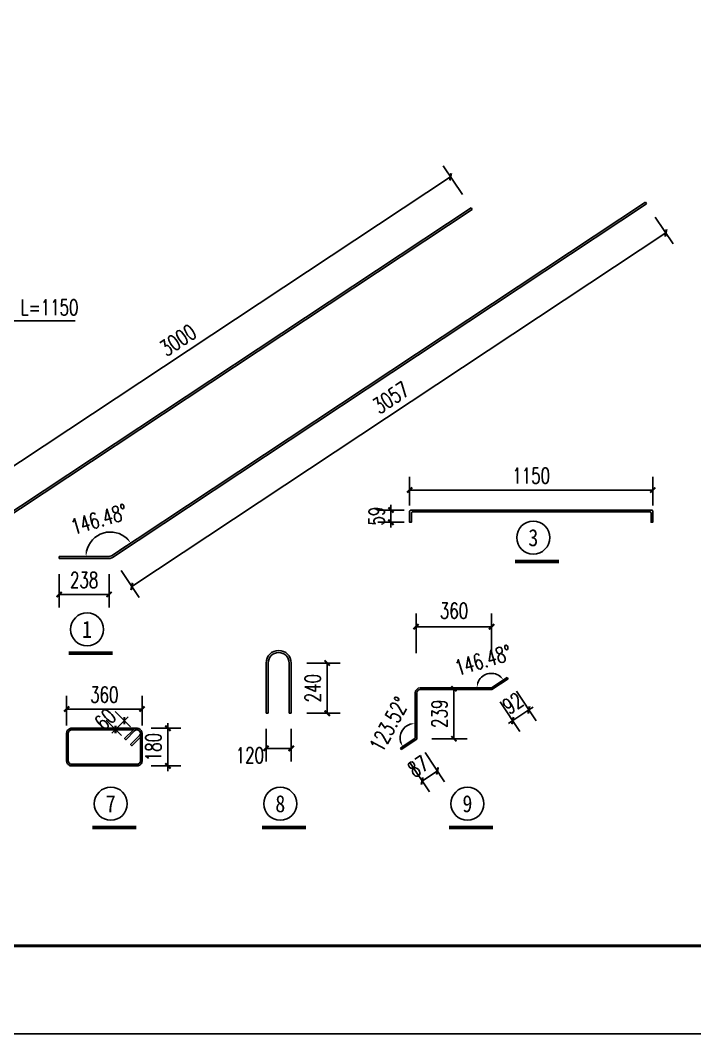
# Model space of a CAD drawing. Header units: millimetres. Extents: x 44261 to 69296, y 20351 to 31510.
# Drawn here: x 62254 to 65472, y 20351 to 25190 of the extents above; entities that cross this region are included whole.
import ezdxf
from ezdxf.enums import TextEntityAlignment as Align

# ---------------------------------------------------------------- set-up
doc = ezdxf.new("R2010")
doc.units = ezdxf.units.MM
doc.header["$LTSCALE"] = 1000
doc.layers.get('0').update_dxf_attribs({"lineweight": 25})
doc.layers.add('DIM_MODI', color=6, linetype='Continuous', plot=False)
for name, color, linetype in [('DIM_SYMB', 3, 'Continuous'), ('Hatch_70%', 252, 'Continuous'), ('PUB_DIM', 3, 'Continuous'), ('PUB_TEXT', 7, 'Continuous'), ('PUB_TITLE', 4, 'Continuous')]:
    doc.layers.add(name, color=color, linetype=linetype)
doc.layers.add('PC-GJ(双线钢筋)', color=7, linetype='Continuous', lineweight=25)
doc.styles.add('_TCH_DIM', font='SIMPLEX', dxfattribs={"bigfont": 'GBCBIG'})
doc.styles.add('_TCH_DIM_T3', font='SIMPLEX', dxfattribs={"width": 0.705882, "bigfont": 'GBCBIG'})
doc.styles.add('Arial', font='arial.ttf', dxfattribs={"height": 250})
doc.styles.add('HZXY', font='romand.shx', dxfattribs={"bigfont": 'hzxy.shx'})
doc.styles.add('仿宋（工艺）', font='simfang.ttf', dxfattribs={"width": 0.8, "height": 135})
doc.dimstyles.new('_TCH_ARCH&&25', dxfattribs={"dimtxt": 74.375, "dimasz": 25, "dimexe": 62.5, "dimexo": 75, "dimgap": 31.5625, "dimtad": 1, "dimdec": 0, "dimzin": 0, "dimdsep": 46, "dimtxsty": '_TCH_DIM_T3', "dimblk": 'ARCHTICK', "dimcen": 0.09, "dimclrt": 7, "dimazin": 2, "dimtfac": 1, "dimtdec": 0, "dimtix": 1, "dimtmove": 2, "dimatfit": 3, "dimfxl": 0, "dimtolj": 1, "dimtzin": 0, "dimarcsym": 0})
doc.dimstyles.new('_TCH_ARROW&&25', dxfattribs={"dimtxt": 74.375, "dimasz": 25, "dimexe": 62.5, "dimexo": 75, "dimgap": 31.5625, "dimtad": 1, "dimdec": 0, "dimzin": 0, "dimdsep": 46, "dimtxsty": '_TCH_DIM_T3', "dimcen": 0.09, "dimclrt": 7, "dimazin": 2, "dimtfac": 1, "dimtdec": 0, "dimtix": 1, "dimtmove": 2, "dimatfit": 3, "dimfxl": 0, "dimtolj": 1, "dimtzin": 0, "dimarcsym": 0})

# ---------------------------------------------------------------- blocks, each defined once
blk = doc.blocks.new('_ArchTick')
at = {"color": 0, "linetype": 'ByBlock', "const_width": 0.4}
blk.add_lwpolyline([(-0.5, -0.5), (0.5, 0.5)], dxfattribs=at)
blk = doc.blocks.new('*D11')
at = {"layer": 'Defpoints', "color": 0, "transparency": 16777216}
for p in [(64306.9, 24442.7), (64404.6, 24295.3), (61878.6, 22622)]:
    blk.add_point(p, dxfattribs=at)
at = {"layer": 'PUB_DIM', "color": 0, "lineweight": -2, "transparency": 16777216}
for p, q in [((64363.2, 24357.8), (64272.4, 24494.8)), ((61780.9, 22769.5), (64306.9, 24442.7)), ((61837.2, 22684.6), (61746.4, 22821.6))]:
    blk.add_line(p, q, dxfattribs=at)
at = {"layer": 'PUB_DIM', "color": 0, "lineweight": -2, "transparency": 16777216, "xscale": 25, "yscale": 25, "zscale": 25}
for p, rotation in [((64306.9, 24442.7), 33.52021874687826), ((61780.9, 22769.5), 213.5202187468783)]:
    blk.add_blockref('_ArchTick', p, dxfattribs=dict(at, rotation=rotation))
at = {"layer": 'PUB_DIM', "color": 7, "transparency": 16777216, "insert": (63006, 23663.4), "char_height": 74.38, "attachment_point": 5, "rotation": 33.5202, "style": '_TCH_DIM_T3'}
blk.add_mtext('\\A1;3000', dxfattribs=at)
blk = doc.blocks.new('*D12')
at = {"layer": 'Defpoints', "color": 0, "transparency": 16777216}
for p in [(65271.8, 22947.1), (64111.8, 22797.7), (65271.8, 22797.7)]:
    blk.add_point(p, dxfattribs=at)
at = {"layer": 'PUB_DIM', "color": 0, "lineweight": -2, "transparency": 16777216}
for p, q in [((64111.8, 22872.7), (64111.8, 23009.6)), ((65271.8, 22872.7), (65271.8, 23009.6)), ((64111.8, 22947.1), (65271.8, 22947.1))]:
    blk.add_line(p, q, dxfattribs=at)
at = {"layer": 'PUB_DIM', "color": 0, "lineweight": -2, "transparency": 16777216, "xscale": 25, "yscale": 25, "zscale": 25, "rotation": 180}
blk.add_blockref('_ArchTick', (64111.8, 22947.1), dxfattribs=at)
at = {"layer": 'PUB_DIM', "color": 0, "lineweight": -2, "transparency": 16777216, "xscale": 25, "yscale": 25, "zscale": 25}
blk.add_blockref('_ArchTick', (65271.8, 22947.1), dxfattribs=at)
at = {"layer": 'PUB_DIM', "color": 7, "transparency": 16777216, "insert": (64691.8, 23015.8), "char_height": 74.38, "attachment_point": 5, "style": '_TCH_DIM_T3'}
blk.add_mtext('\\A1;1150', dxfattribs=at)
blk = doc.blocks.new('*D13')
at = {"layer": 'Defpoints', "color": 0, "transparency": 16777216}
for p in [(64022.7, 22851.6), (64161.1, 22851.6), (64161.1, 22793.5)]:
    blk.add_point(p, dxfattribs=at)
at = {"layer": 'PUB_DIM', "color": 0, "lineweight": -2, "transparency": 16777216}
for p, q in [((64086.1, 22851.6), (63960.2, 22851.6)), ((64022.7, 22851.6), (64022.7, 22876.6)), ((64022.7, 22793.5), (64022.7, 22851.6)), ((64086.1, 22793.5), (63960.2, 22793.5)), ((64022.7, 22793.5), (64022.7, 22768.5))]:
    blk.add_line(p, q, dxfattribs=at)
at = {"layer": 'PUB_DIM', "color": 0, "lineweight": -2, "transparency": 16777216, "xscale": 25, "yscale": 25, "zscale": 25}
for p, rotation in [((64022.7, 22851.6), 270), ((64022.7, 22793.5), 90)]:
    blk.add_blockref('_ArchTick', p, dxfattribs=dict(at, rotation=rotation))
at = {"layer": 'PUB_DIM', "color": 7, "transparency": 16777216, "insert": (63954, 22822.6), "char_height": 74.38, "attachment_point": 5, "rotation": 90, "style": '_TCH_DIM_T3'}
blk.add_mtext('\\A1;59', dxfattribs=at)
blk = doc.blocks.new('*D19')
at = {"layer": 'Defpoints', "color": 0, "transparency": 16777216}
for p in [(65242.5, 24313.2), (65334.2, 24174.9), (62694.2, 22625.3)]:
    blk.add_point(p, dxfattribs=at)
at = {"layer": 'PUB_DIM', "color": 0, "lineweight": -2, "transparency": 16777216}
for p, q in [((65284, 24250.7), (65368.7, 24122.8)), ((62785.9, 22486.9), (65334.2, 24174.9)), ((62735.6, 22562.7), (62820.4, 22434.8))]:
    blk.add_line(p, q, dxfattribs=at)
at = {"layer": 'PUB_DIM', "color": 0, "lineweight": -2, "transparency": 16777216, "xscale": 25, "yscale": 25, "zscale": 25}
for p, rotation in [((65334.2, 24174.9), 33.52001905546957), ((62785.9, 22486.9), 213.5200190554696)]:
    blk.add_blockref('_ArchTick', p, dxfattribs=dict(at, rotation=rotation))
at = {"layer": 'PUB_DIM', "color": 7, "transparency": 16777216, "insert": (64022.1, 23388.2), "char_height": 74.38, "attachment_point": 5, "rotation": 33.52, "style": '_TCH_DIM_T3'}
blk.add_mtext('\\A1;3057', dxfattribs=at)
blk = doc.blocks.new('*D20')
at = {"layer": 'Defpoints', "color": 0, "transparency": 16777216}
for p in [(62439.4, 22620.3), (62677.6, 22620.3), (62677.6, 22448.9)]:
    blk.add_point(p, dxfattribs=at)
at = {"layer": 'PUB_DIM', "color": 0, "lineweight": -2, "transparency": 16777216}
for p, q in [((62439.4, 22545.3), (62439.4, 22386.4)), ((62677.6, 22545.3), (62677.6, 22386.4)), ((62439.4, 22448.9), (62677.6, 22448.9))]:
    blk.add_line(p, q, dxfattribs=at)
at = {"layer": 'PUB_DIM', "color": 0, "lineweight": -2, "transparency": 16777216, "xscale": 25, "yscale": 25, "zscale": 25, "rotation": 180}
blk.add_blockref('_ArchTick', (62439.4, 22448.9), dxfattribs=at)
at = {"layer": 'PUB_DIM', "color": 0, "lineweight": -2, "transparency": 16777216, "xscale": 25, "yscale": 25, "zscale": 25}
blk.add_blockref('_ArchTick', (62677.6, 22448.9), dxfattribs=at)
at = {"layer": 'PUB_DIM', "color": 7, "transparency": 16777216, "insert": (62558.5, 22517.6), "char_height": 74.38, "attachment_point": 5, "style": '_TCH_DIM_T3'}
blk.add_mtext('\\A1;238', dxfattribs=at)
blk = doc.blocks.new('*D21')
at = {"layer": 'Defpoints', "color": 0, "transparency": 16777216}
for p in [(62699.2, 22745.9), (62822.6, 22722.3), (62517, 22630.3), (62683.7, 22630.3)]:
    blk.add_point(p, dxfattribs=at)
at = {"layer": 'PUB_DIM', "color": 0, "lineweight": -2, "transparency": 16777216}
for p, q in [((62760.1, 22680.9), (62728.8, 22660.2)), ((62592, 22630.3), (62629.5, 22630.3))]:
    blk.add_line(p, q, dxfattribs=at)
blk.add_arc((62683.7, 22630.3), 116.6, 45.8251, 167.6949, dxfattribs=at)
at = {"layer": 'PUB_DIM', "color": 0, "transparency": 16777216}
for points in [[(62768.2, 22716.6), (62761.7, 22711.3), (62780.9, 22694.7)], [(62573.9, 22654.7), (62565.6, 22655.6), (62567, 22630.3)]]:
    blk.add_solid(points, dxfattribs=at)
at = {"layer": 'PUB_DIM', "color": 7, "transparency": 16777216, "insert": (62630.2, 22807.8), "char_height": 74.375, "attachment_point": 5, "rotation": 16.76, "style": '_TCH_DIM_T3'}
blk.add_mtext('\\A1;146.48°', dxfattribs=at)
blk = doc.blocks.new('*D64')
at = {"layer": 'Defpoints', "color": 0, "transparency": 16777216}
for p in [(64579.8, 22049.4), (64502.9, 21998.5), (64680.5, 21897.3)]:
    blk.add_point(p, dxfattribs=at)
at = {"layer": 'PUB_DIM', "color": 0, "lineweight": -2, "transparency": 16777216}
for p, q in [((64621.2, 21986.9), (64715, 21845.2)), ((64544.3, 21935.9), (64638.1, 21794.3)), ((64603.6, 21846.4), (64680.5, 21897.3)), ((64680.5, 21897.3), (64701.4, 21911.1)), ((64603.6, 21846.4), (64582.7, 21832.6))]:
    blk.add_line(p, q, dxfattribs=at)
at = {"layer": 'PUB_DIM', "color": 0, "lineweight": -2, "transparency": 16777216, "xscale": 25, "yscale": 25, "zscale": 25}
for p, rotation in [((64680.5, 21897.3), 213.5202188745988), ((64603.6, 21846.4), 33.52021887459878)]:
    blk.add_blockref('_ArchTick', p, dxfattribs=dict(at, rotation=rotation))
at = {"layer": 'PUB_DIM', "color": 7, "transparency": 16777216, "insert": (64604.1, 21929.2), "char_height": 74.38, "attachment_point": 5, "rotation": 33.5202, "style": '_TCH_DIM_T3'}
blk.add_mtext('\\A1;92', dxfattribs=at)
blk = doc.blocks.new('*D65')
at = {"layer": 'Defpoints', "color": 0, "transparency": 16777216}
for p in [(64144.6, 21756.3), (64071.8, 21708.1), (64244.1, 21606.1)]:
    blk.add_point(p, dxfattribs=at)
at = {"layer": 'PUB_DIM', "color": 0, "lineweight": -2, "transparency": 16777216}
for p, q in [((64186, 21693.8), (64278.6, 21554)), ((64113.2, 21645.6), (64205.8, 21505.8)), ((64171.3, 21557.9), (64244.1, 21606.1))]:
    blk.add_line(p, q, dxfattribs=at)
at = {"layer": 'PUB_DIM', "color": 0, "lineweight": -2, "transparency": 16777216, "xscale": 25, "yscale": 25, "zscale": 25}
for p, rotation in [((64171.3, 21557.9), 213.5202188747175), ((64244.1, 21606.1), 33.52021887471749)]:
    blk.add_blockref('_ArchTick', p, dxfattribs=dict(at, rotation=rotation))
at = {"layer": 'PUB_DIM', "color": 7, "transparency": 16777216, "insert": (64152, 21627.5), "char_height": 74.38, "attachment_point": 5, "rotation": 33.5202, "style": '_TCH_DIM_T3'}
blk.add_mtext('\\A1;87', dxfattribs=at)
blk = doc.blocks.new('*D66')
at = {"layer": 'Defpoints', "color": 0, "transparency": 16777216}
for p in [(64138.4, 21904.9), (64090.9, 21816.1), (64138.4, 21761.8), (64019.1, 21682.8)]:
    blk.add_point(p, dxfattribs=at)
at = {"layer": 'PUB_DIM', "color": 0, "lineweight": -2, "transparency": 16777216}
for p, q in [((64138.4, 21829.9), (64138.4, 21771.4)), ((64081.6, 21724.2), (64130.4, 21756.5))]:
    blk.add_line(p, q, dxfattribs=at)
blk.add_arc((64138.4, 21761.8), 72.1, 109.9724, 193.5478, dxfattribs=at)
at = {"layer": 'PUB_DIM', "color": 0, "transparency": 16777216}
for points in [[(64113, 21833.7), (64114.5, 21825.5), (64138.4, 21833.9)], [(64072.1, 21746.6), (64064.5, 21743.3), (64078.3, 21722)]]:
    blk.add_solid(points, dxfattribs=at)
at = {"layer": 'PUB_DIM', "color": 7, "transparency": 16777216, "insert": (64014.3, 21828.5), "char_height": 74.375, "attachment_point": 5, "rotation": 61.7601, "style": '_TCH_DIM_T3'}
blk.add_mtext('\\A1;123.52°', dxfattribs=at)
blk = doc.blocks.new('*D67')
at = {"layer": 'Defpoints', "color": 0, "transparency": 16777216}
for p in [(64510.9, 22071.3), (64601.2, 22068.4), (64382.2, 22002.5), (64501.7, 22002.5)]:
    blk.add_point(p, dxfattribs=at)
at = {"layer": 'PUB_DIM', "color": 0, "lineweight": -2, "transparency": 16777216}
for p, q in [((64538.7, 22027), (64507.4, 22006.3)), ((64457.2, 22002.5), (64494.7, 22002.5))]:
    blk.add_line(p, q, dxfattribs=at)
blk.add_arc((64501.7, 22002.5), 69.4, 54.264, 159.2562, dxfattribs=at)
at = {"layer": 'PUB_DIM', "color": 0, "transparency": 16777216}
for points in [[(64440.8, 22026.3), (64432.6, 22027.8), (64432.2, 22002.5)], [(64545.2, 22061.7), (64539.2, 22055.9), (64559.5, 22040.8)]]:
    blk.add_solid(points, dxfattribs=at)
at = {"layer": 'PUB_DIM', "color": 7, "transparency": 16777216, "insert": (64461.8, 22134.8), "char_height": 74.375, "attachment_point": 5, "rotation": 16.7601, "style": '_TCH_DIM_T3'}
blk.add_mtext('\\A1;146.48°', dxfattribs=at)
blk = doc.blocks.new('*D69')
at = {"layer": 'Defpoints', "color": 0, "transparency": 16777216}
for p in [(62750.4, 21846.3), (62832.5, 21764.3), (62790, 21721.9)]:
    blk.add_point(p, dxfattribs=at)
at = {"layer": 'PUB_DIM', "color": 0, "lineweight": -2, "transparency": 16777216}
for p, q in [((62779.4, 21817.3), (62706.3, 21890.5)), ((62737, 21774.9), (62663.8, 21848.1)), ((62708, 21803.9), (62750.4, 21846.3)), ((62750.4, 21846.3), (62768.1, 21864)), ((62708, 21803.9), (62690.3, 21786.2))]:
    blk.add_line(p, q, dxfattribs=at)
at = {"layer": 'PUB_DIM', "color": 0, "lineweight": -2, "transparency": 16777216, "xscale": 25, "yscale": 25, "zscale": 25}
for p, rotation in [((62708, 21803.9), 44.99999960419909), ((62750.4, 21846.3), 224.9999996041991)]:
    blk.add_blockref('_ArchTick', p, dxfattribs=dict(at, rotation=rotation))
at = {"layer": 'PUB_DIM', "color": 7, "transparency": 16777216, "insert": (62659.4, 21852.5), "char_height": 74.38, "attachment_point": 5, "rotation": 45, "style": '_TCH_DIM_T3'}
blk.add_mtext('\\A1;60', dxfattribs=at)
blk = doc.blocks.new('*D71')
at = {"layer": 'Defpoints', "color": 0, "transparency": 16777216}
for p in [(62803.8, 21809.9), (62958, 21809.9), (62803.8, 21629.9)]:
    blk.add_point(p, dxfattribs=at)
at = {"layer": 'PUB_DIM', "color": 0, "lineweight": -2, "transparency": 16777216}
for p, q in [((62958, 21809.9), (62958, 21834.9)), ((62878.8, 21809.9), (63020.5, 21809.9)), ((62958, 21629.9), (62958, 21809.9)), ((62878.8, 21629.9), (63020.5, 21629.9)), ((62958, 21629.9), (62958, 21604.9))]:
    blk.add_line(p, q, dxfattribs=at)
at = {"layer": 'PUB_DIM', "color": 0, "lineweight": -2, "transparency": 16777216, "xscale": 25, "yscale": 25, "zscale": 25}
for p, rotation in [((62958, 21809.9), 270), ((62958, 21629.9), 90)]:
    blk.add_blockref('_ArchTick', p, dxfattribs=dict(at, rotation=rotation))
at = {"layer": 'PUB_DIM', "color": 7, "transparency": 16777216, "insert": (62889.3, 21719.9), "char_height": 74.38, "attachment_point": 5, "rotation": 90, "style": '_TCH_DIM_T3'}
blk.add_mtext('\\A1;180', dxfattribs=at)
blk = doc.blocks.new('*D72')
at = {"layer": 'Defpoints', "color": 0, "transparency": 16777216}
for p in [(62834.9, 21901.6), (62475, 21748.4), (62834.9, 21748.4)]:
    blk.add_point(p, dxfattribs=at)
at = {"layer": 'PUB_DIM', "color": 0, "lineweight": -2, "transparency": 16777216}
for p, q in [((62475, 21823.4), (62475, 21964.1)), ((62834.9, 21823.4), (62834.9, 21964.1)), ((62475, 21901.6), (62834.9, 21901.6))]:
    blk.add_line(p, q, dxfattribs=at)
at = {"layer": 'PUB_DIM', "color": 0, "lineweight": -2, "transparency": 16777216, "xscale": 25, "yscale": 25, "zscale": 25, "rotation": 180}
blk.add_blockref('_ArchTick', (62475, 21901.6), dxfattribs=at)
at = {"layer": 'PUB_DIM', "color": 0, "lineweight": -2, "transparency": 16777216, "xscale": 25, "yscale": 25, "zscale": 25}
blk.add_blockref('_ArchTick', (62834.9, 21901.6), dxfattribs=at)
at = {"layer": 'PUB_DIM', "color": 7, "transparency": 16777216, "insert": (62655, 21970.3), "char_height": 74.38, "attachment_point": 5, "style": '_TCH_DIM_T3'}
blk.add_mtext('\\A1;360', dxfattribs=at)
blk = doc.blocks.new('*D73')
at = {"layer": 'Defpoints', "color": 0, "transparency": 16777216}
for p in [(63546.7, 22121.4), (63718.2, 22121.4), (63546.7, 21881.4)]:
    blk.add_point(p, dxfattribs=at)
at = {"layer": 'PUB_DIM', "color": 0, "lineweight": -2, "transparency": 16777216}
for p, q in [((63621.7, 22121.4), (63780.7, 22121.4)), ((63718.2, 21881.4), (63718.2, 22121.4)), ((63621.7, 21881.4), (63780.7, 21881.4))]:
    blk.add_line(p, q, dxfattribs=at)
at = {"layer": 'PUB_DIM', "color": 0, "lineweight": -2, "transparency": 16777216, "xscale": 25, "yscale": 25, "zscale": 25}
for p, rotation in [((63718.2, 22121.4), 90), ((63718.2, 21881.4), 270)]:
    blk.add_blockref('_ArchTick', p, dxfattribs=dict(at, rotation=rotation))
at = {"layer": 'PUB_DIM', "color": 7, "transparency": 16777216, "insert": (63649.5, 22001.4), "char_height": 74.38, "attachment_point": 5, "rotation": 90, "style": '_TCH_DIM_T3'}
blk.add_mtext('\\A1;240', dxfattribs=at)
blk = doc.blocks.new('*D74')
at = {"layer": 'Defpoints', "color": 0, "transparency": 16777216}
for p in [(63426.7, 21881.4), (63546.7, 21881.4), (63546.7, 21713.7)]:
    blk.add_point(p, dxfattribs=at)
at = {"layer": 'PUB_DIM', "color": 0, "lineweight": -2, "transparency": 16777216}
for p, q in [((63426.7, 21806.4), (63426.7, 21651.2)), ((63546.7, 21806.4), (63546.7, 21651.2)), ((63426.7, 21713.7), (63546.7, 21713.7))]:
    blk.add_line(p, q, dxfattribs=at)
at = {"layer": 'PUB_DIM', "color": 0, "lineweight": -2, "transparency": 16777216, "xscale": 25, "yscale": 25, "zscale": 25, "rotation": 180}
blk.add_blockref('_ArchTick', (63426.7, 21713.7), dxfattribs=at)
at = {"layer": 'PUB_DIM', "color": 0, "lineweight": -2, "transparency": 16777216, "xscale": 25, "yscale": 25, "zscale": 25}
blk.add_blockref('_ArchTick', (63546.7, 21713.7), dxfattribs=at)
at = {"layer": 'PUB_DIM', "color": 7, "transparency": 16777216, "insert": (63349.2, 21680.7), "char_height": 74.38, "attachment_point": 5, "style": '_TCH_DIM_T3'}
blk.add_mtext('\\A1;120', dxfattribs=at)
blk = doc.blocks.new('*D75')
at = {"layer": 'Defpoints', "color": 0, "transparency": 16777216}
for p in [(64502.5, 22294.8), (64142.4, 22092.7), (64502.5, 22092.7)]:
    blk.add_point(p, dxfattribs=at)
at = {"layer": 'PUB_DIM', "color": 0, "lineweight": -2, "transparency": 16777216}
for p, q in [((64142.4, 22167.7), (64142.4, 22357.3)), ((64502.5, 22167.7), (64502.5, 22357.3)), ((64142.4, 22294.8), (64502.5, 22294.8))]:
    blk.add_line(p, q, dxfattribs=at)
at = {"layer": 'PUB_DIM', "color": 0, "lineweight": -2, "transparency": 16777216, "xscale": 25, "yscale": 25, "zscale": 25, "rotation": 180}
blk.add_blockref('_ArchTick', (64142.4, 22294.8), dxfattribs=at)
at = {"layer": 'PUB_DIM', "color": 0, "lineweight": -2, "transparency": 16777216, "xscale": 25, "yscale": 25, "zscale": 25}
blk.add_blockref('_ArchTick', (64502.5, 22294.8), dxfattribs=at)
at = {"layer": 'PUB_DIM', "color": 7, "transparency": 16777216, "insert": (64323.6, 22370.9), "char_height": 74.38, "attachment_point": 5, "style": '_TCH_DIM_T3'}
blk.add_mtext('\\A1;360', dxfattribs=at)
blk = doc.blocks.new('*D76')
at = {"layer": 'Defpoints', "color": 0, "transparency": 16777216}
for p in [(64142.4, 21998.5), (64323, 21998.5), (64142.4, 21759.7)]:
    blk.add_point(p, dxfattribs=at)
at = {"layer": 'PUB_DIM', "color": 0, "lineweight": -2, "transparency": 16777216}
for p, q in [((64217.4, 21998.5), (64385.5, 21998.5)), ((64323, 21759.7), (64323, 21998.5)), ((64217.4, 21759.7), (64385.5, 21759.7))]:
    blk.add_line(p, q, dxfattribs=at)
at = {"layer": 'PUB_DIM', "color": 0, "lineweight": -2, "transparency": 16777216, "xscale": 25, "yscale": 25, "zscale": 25}
for p, rotation in [((64323, 21998.5), 90), ((64323, 21759.7), 270)]:
    blk.add_blockref('_ArchTick', p, dxfattribs=dict(at, rotation=rotation))
at = {"layer": 'PUB_DIM', "color": 7, "transparency": 16777216, "insert": (64254.3, 21879.1), "char_height": 74.38, "attachment_point": 5, "rotation": 90, "style": '_TCH_DIM_T3'}
blk.add_mtext('\\A1;239', dxfattribs=at)
blk = doc.blocks.new('A3-TK')
at = {"layer": 'PUB_TITLE', "const_width": 10.3}
blk.add_lwpolyline([(65047.4, -3363.6), (54666.7, -3363.6), (54666.7, -11603.3), (65047.4, -11603.3)], close=True, dxfattribs=at)
at = {"layer": 'PUB_TITLE', "style": 'HZXY', "width": 0.9, "flags": 8}
for tag, p in [('业主名称', (65644.3, -6414.3)), ('工程名称', (65644.3, -7027.5))]:
    blk.add_attdef(tag, text='', height=90, dxfattribs=at).set_placement(p, align=Align.CENTER)
at = {"layer": 'PUB_TITLE', "flags": 8}
for tag, p, height, style in [('第三版', (65160.4, -8878.2), 60, 'HZXY'), ('第二版', (65160.4, -9001.8), 60, 'HZXY'), ('第一版', (65160.4, -9125.4), 60, 'HZXY'), ('施工图', (65444.7, -9313.6), 60, 'HZXY'), ('工艺', (65444.7, -9486.2), 60, 'HZXY'), ('1:30', (65444.7, -9634.4), 45, 'Arial'), ('2016.10', (65444.7, -9796), 45, 'Arial')]:
    blk.add_attdef(tag, p, '', height=height, dxfattribs=dict(at, style=style))
at = {"layer": 'PUB_TITLE', "style": 'Arial', "flags": 8}
blk.add_attdef('160301', text='', height=45, dxfattribs=at).set_placement((65649.5, -10993.9), align=Align.CENTER)
blk = doc.blocks.new('图框-A3-50')
at = {"layer": 'PUB_TITLE'}
blk.add_lwpolyline([(0, 8910), (12600, 8910), (12600, 0), (0, 0)], close=True, dxfattribs=at)
blk.add_blockref('A3-TK', (-53890.7, 11938.4))
at = {"layer": 'PUB_TITLE', "style": 'Arial', "flags": 8}
blk.add_attdef('2017.12', (11631.6, 2816.5), '', height=45, dxfattribs=at)
blk = doc.blocks.new('A$C3CA65E05')
at = {"layer": 'DIM_MODI'}
blk.add_lwpolyline([(0, 8910), (12600, 8910), (12600, 0), (0, 0)], close=True, dxfattribs=at)
blk = doc.blocks.new('A$C1E0F1A4C')
at = {"layer": 'DIM_MODI', "xscale": 1.666666666666667, "yscale": 1.666666666666667, "zscale": 1.666666666666667}
blk.add_blockref('A$C3CA65E05', (0, -14850), dxfattribs=at)
at = {"layer": 'PUB_TITLE', "xscale": 1.666666666666667, "yscale": 1.666666666666667, "zscale": 1.666666666666667}
blk.add_blockref('图框-A3-50', (0, -14850), dxfattribs=at)

msp = doc.modelspace()

# ---------------------------------------------------------------- linework, layer by layer
msp.add_lwpolyline([(64111.8, 22845.6), (64111.8, 22793.6), (64119.8, 22793.6), (64119.8, 22837.6, -0.414214), (64125.8, 22843.6), (65257.8, 22843.6, -0.414214), (65263.8, 22837.6), (65263.8, 22793.6), (65271.8, 22793.6), (65271.8, 22845.6, 0.414214), (65265.8, 22851.6), (64117.8, 22851.6, 0.414214)], format="xyb", close=True)
at = {"layer": 'DIM_SYMB'}
msp.add_lwpolyline([(62515.9, 23755.6), (61953.4, 23755.6), (61624.8, 24165.5)], dxfattribs=at)
at = {"layer": 'DIM_SYMB', "const_width": 17.5}
for points in [[(64614.3, 22606.1), (64824.3, 22606.1)], [(62484.9, 22168.3), (62694.9, 22168.3)], [(62598.1, 21335.9), (62808.1, 21335.9)], [(63407.1, 21335.9), (63617.1, 21335.9)], [(64299.9, 21335.9), (64509.9, 21335.9)]]:
    msp.add_lwpolyline(points, dxfattribs=at)
at = {"layer": 'PC-GJ(双线钢筋)'}
for p, q in [((64404.6, 24295.3), (61878.6, 22622)), ((62688.7, 22633.6), (65237, 24321.6)), ((62694.2, 22625.3), (65242.5, 24313.2)), ((64404.6, 24295.3), (64410.1, 24286.9)), ((65237, 24321.6), (65242.5, 24313.2)), ((64410.1, 24286.9), (61884.1, 22613.7)), ((62439.4, 22630.3), (62439.4, 22625.3)), ((62439.4, 22630.3), (62677.6, 22630.3)), ((62439.4, 22625.3), (62439.4, 22620.3)), ((62439.4, 22620.3), (62677.6, 22620.3)), ((64577.6, 22052.7), (64501.7, 22002.5)), ((64582, 22046.1), (64504.1, 21994.5)), ((64577.6, 22052.7), (64582, 22046.1)), ((64138.4, 21978.5), (64138.4, 21761.8)), ((64146.4, 21757.5), (64146.4, 21978.5)), ((64501.7, 22002.5), (64162.4, 22002.5)), ((64162.4, 21994.5), (64504.1, 21994.5)), ((64067.4, 21714.8), (64138.4, 21761.8)), ((64071.8, 21708.1), (64146.4, 21757.5)), ((64067.4, 21714.8), (64071.8, 21708.1))]:
    msp.add_line(p, q, dxfattribs=at)
for points in [[(63546.7, 21881.4), (63546.7, 22121.4, 1), (63426.7, 22121.4), (63426.7, 21881.4)], [(63536.7, 21881.4), (63536.7, 22121.4, 1), (63436.7, 22121.4), (63436.7, 21881.4)], [(62499, 21629.9), (62810.9, 21629.9, 0.414214), (62834.9, 21653.9), (62834.9, 21785.9, 0.668179), (62793.9, 21802.9)], [(62499, 21637.9), (62810.9, 21637.9, 0.414214), (62826.9, 21653.9), (62826.9, 21785.9, -0.198912), (62822.2, 21774.6), (62779.8, 21732.1), (62782.9, 21729), (62785.4, 21726.5), (62826.9, 21767.9)], [(62793.9, 21802.9), (62751.5, 21760.4), (62754.3, 21757.6), (62757.1, 21754.8), (62799.6, 21797.2, -0.668179), (62826.9, 21785.9)]]:
    msp.add_lwpolyline(points, format="xyb", dxfattribs=at)
for points in [[(62475, 21785.9), (62475, 21653.9)], [(62483, 21785.9), (62483, 21653.9)], [(62810.9, 21809.9), (62499, 21809.9)], [(62792.9, 21801.9), (62499, 21801.9)]]:
    msp.add_lwpolyline(points, dxfattribs=at)
for centre, radius, start, end in [((62677.6, 22650.3), 20, 270, 303.5202), ((62677.6, 22650.3), 30, 270, 303.5202), ((64162.4, 21978.5), 24, 90, 180), ((64162.4, 21978.5), 16, 90, 180)]:
    msp.add_arc(centre, radius, start, end, dxfattribs=at)
for centre, major_axis, start_param, end_param in [((63431.7, 21881.4), (-5, 0), 4.712389, 6.283185), ((63431.7, 21881.4), (5, 0), 0.000007, 1.570803), ((63541.7, 21881.4), (-5, 0), 4.712389, 6.283185), ((63541.7, 21881.4), (5, 0), 0, 1.570796)]:
    msp.add_ellipse(centre, major_axis=major_axis, ratio=0.00001, start_param=start_param, end_param=end_param, dxfattribs=at)
for points, knots in [([(62475, 21785.9), (62475, 21788.4), (62475.4, 21790.9), (62477, 21795.7), (62478.1, 21798), (62481.1, 21802), (62482.9, 21803.8), (62486.9, 21806.8), (62489.2, 21807.9), (62494, 21809.5), (62496.5, 21809.9), (62499, 21809.9)], [3.141593, 3.141593, 3.141593, 3.141593, 3.455752, 3.455752, 3.769911, 3.769911, 4.08407, 4.08407, 4.39823, 4.39823, 4.712389, 4.712389, 4.712389, 4.712389]), ([(62483, 21785.9), (62483, 21787.6), (62483.3, 21789.3), (62484.3, 21792.4), (62485.1, 21793.9), (62487.1, 21796.7), (62488.3, 21797.8), (62491, 21799.8), (62492.5, 21800.6), (62495.7, 21801.6), (62497.3, 21801.9), (62499, 21801.9)], [3.141593, 3.141593, 3.141593, 3.141593, 3.455752, 3.455752, 3.769911, 3.769911, 4.08407, 4.08407, 4.39823, 4.39823, 4.712389, 4.712389, 4.712389, 4.712389]), ([(62499, 21629.9), (62496.5, 21629.9), (62494, 21630.3), (62489.2, 21631.8), (62486.9, 21633), (62482.9, 21635.9), (62481.1, 21637.7), (62478.1, 21641.8), (62477, 21644.1), (62475.4, 21648.8), (62475, 21651.3), (62475, 21653.9)], [1.570796, 1.570796, 1.570796, 1.570796, 1.884956, 1.884956, 2.199115, 2.199115, 2.513274, 2.513274, 2.827433, 2.827433, 3.141593, 3.141593, 3.141593, 3.141593]), ([(62499, 21637.9), (62497.3, 21637.9), (62495.7, 21638.1), (62492.5, 21639.2), (62491, 21640), (62488.3, 21641.9), (62487.1, 21643.1), (62485.1, 21645.8), (62484.3, 21647.3), (62483.3, 21650.5), (62483, 21652.2), (62483, 21653.9)], [1.570796, 1.570796, 1.570796, 1.570796, 1.884956, 1.884956, 2.199115, 2.199115, 2.513274, 2.513274, 2.827433, 2.827433, 3.141593, 3.141593, 3.141593, 3.141593])]:
    msp.add_open_spline(points, degree=3, knots=knots, dxfattribs=at)
at = {"layer": 'PUB_TEXT'}
for centre in [(64701.8, 22719.9), (62572.4, 22282.1), (62685.6, 21449.7), (63494.6, 21449.7), (64387.4, 21449.7)]:
    msp.add_circle(centre, 78.8, dxfattribs=at)

# ---------------------------------------------------------------- block references
at = {"layer": 'Hatch_70%', "xscale": 0.7514450867052023, "yscale": 0.7514450867052023, "zscale": 0.7514450867052023}
msp.add_blockref('A$C1E0F1A4C', (53515.9, 31510.2), dxfattribs=at)

# ---------------------------------------------------------------- texts
at = {"layer": 'PUB_TEXT', "style": '_TCH_DIM', "width": 0.705882}
msp.add_text('L=1150', height=74.38, dxfattribs=at).set_placement((62254.7, 23781.9))
at = {"layer": 'PUB_TEXT', "style": '仿宋（工艺）'}
for s, p, p2 in [('3', (64677.9, 22679.1), (64725.7, 22679.1)), ('8', (63470.7, 21408.9), (63518.4, 21408.9)), ('9', (64363.6, 21408.9), (64411.3, 21408.9))]:
    msp.add_text(s, height=81.6, dxfattribs=at).set_placement(p, p2, align=Align.FIT)
for s, height, width, p, p2 in [('1', 81.4, 1.005747, (62548.5, 22241.3), (62596.4, 22241.3)), ('7', 81.3, 1.011561, (62661.5, 21409), (62709.6, 21409))]:
    msp.add_text(s, height=height, dxfattribs=dict(at, width=width)).set_placement(p, p2, align=Align.FIT)

# ---------------------------------------------------------------- dimensions: what is measured, and where the dimension line sits
at = {"layer": 'PUB_DIM'}
for p1, p2, distance, text, picture, middle in [((61878.6, 22622), (64404.6, 24295.3), 176.9, '3000', '*D11', (63006, 23663.4)), ((64111.8, 22797.7), (65271.8, 22797.7), 149.4, '1150', '*D12', (64691.8, 23015.8)), ((64161.1, 22793.5), (64161.1, 22851.6), 138.4, '59', '*D13', (63954, 22822.6))]:
    dim = msp.add_aligned_dim(p1=p1, p2=p2, distance=distance, text=text, dimstyle='_TCH_ARCH&&25', dxfattribs=at)
    dim.commit()
    dim.dimension.update_dxf_attribs({"geometry": picture, "text_midpoint": middle})
for p1, p2, distance, picture, middle in [((62694.2, 22625.3), (65242.5, 24313.2), -166, '*D19', (64022.1, 23388.2)), ((62439.4, 22620.3), (62677.6, 22620.3), -171.4, '*D20', (62558.5, 22517.6)), ((63546.7, 21881.4), (63546.7, 22121.4), -171.5, '*D73', (63649.5, 22001.4)), ((62475, 21748.4), (62834.9, 21748.4), 153.2, '*D72', (62655, 21970.3)), ((64502.9, 21998.5), (64579.8, 22049.4), -182.4, '*D64', (64604.1, 21929.2)), ((64142.4, 21759.7), (64142.4, 21998.5), -180.7, '*D76', (64254.3, 21879.1)), ((62803.8, 21629.9), (62803.8, 21809.9), -154.2, '*D71', (62889.3, 21719.9))]:
    dim = msp.add_aligned_dim(p1=p1, p2=p2, distance=distance, dimstyle='_TCH_ARCH&&25', dxfattribs=at)
    dim.commit()
    dim.dimension.update_dxf_attribs({"geometry": picture, "text_midpoint": middle})
for base, center, p1, p2, picture, middle in [((62699.2, 22745.9), (62683.7, 22630.3), (62822.6, 22722.3), (62517, 22630.3), '*D21', (62630.2, 22807.8)), ((64510.9, 22071.3), (64501.7, 22002.5), (64601.2, 22068.4), (64382.2, 22002.5), '*D67', (64461.8, 22134.8)), ((64090.916, 21816.081), (64138.3713, 21761.8226), (64138.3713, 21904.9057), (64019.0841, 21682.8076), '*D66', (64014.3009, 21828.4598))]:
    dim = msp.add_angular_dim_3p(base=base, center=center, p1=p1, p2=p2, dimstyle='_TCH_ARROW&&25', dxfattribs=at)
    dim.commit()
    dim.dimension.update_dxf_attribs({"geometry": picture, "text_midpoint": middle})
for base, p1, p2, angle, picture, middle in [((64502.5, 22294.8), (64142.4, 22092.7), (64502.5, 22092.7), 0, '*D75', (64323.6, 22370.9)), ((62750.4, 21846.3), (62790, 21721.9), (62832.5, 21764.3), 45, '*D69', (62659.4, 21852.5)), ((63546.7, 21713.7), (63426.7, 21881.4), (63546.7, 21881.4), 0, '*D74', (63349.2, 21680.7)), ((64244.1, 21606.1), (64071.8, 21708.1), (64144.6, 21756.3), 33.5202, '*D65', (64152, 21627.5))]:
    dim = msp.add_linear_dim(base=base, p1=p1, p2=p2, angle=angle, dimstyle='_TCH_ARCH&&25', dxfattribs=at)
    dim.commit()
    dim.dimension.update_dxf_attribs({"geometry": picture, "text_midpoint": middle, "dimtype": 129})

doc.saveas('drawing.dxf')
